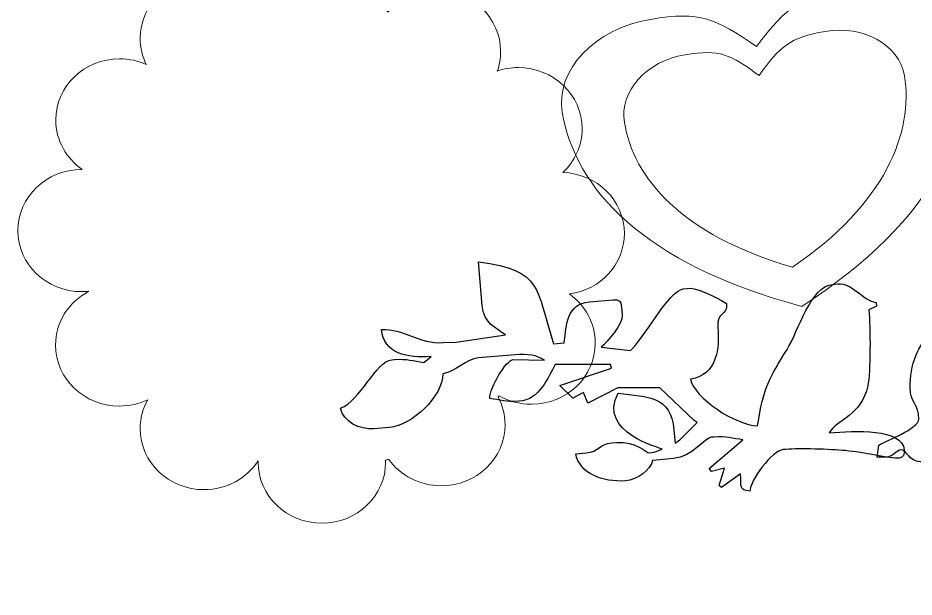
# Model space of a CAD drawing. Header units: millimetres. Extents: x -282 to 506, y 179 to 784.
# Drawn here: x -281.9 to 191.6, y 179.2 to 485.1 of the extents above; entities that cross this region are included whole.
import ezdxf

# ---------------------------------------------------------------- set-up
doc = ezdxf.new("R2010")
doc.units = ezdxf.units.MM
doc.header["$MEASUREMENT"] = 0
doc.layers.add('layer 1', color=7, linetype='Continuous')

msp = doc.modelspace()

# ---------------------------------------------------------------- linework, layer by layer
at = {"layer": 'layer 1', "color": 250, "lineweight": 20}
for points, knots in [([(-86.8322, 488.3965), (-86.6309, 488.3443), (-86.4293, 488.2931), (-86.2284, 488.2401), (-86.2284, 488.2401), (-80.0488, 495.2078), (-70.8332, 499.6303), (-60.5378, 499.6303), (-60.5378, 499.6303), (-41.9296, 499.6303), (-26.8447, 485.1873), (-26.8447, 467.3709), (-26.8447, 467.3709), (-26.8447, 463.7688), (-27.4619, 460.3049), (-28.5995, 457.07), (-28.5995, 457.07), (-25.1161, 458.2365), (-21.3726, 458.8728), (-17.4734, 458.8728), (-17.4734, 458.8728), (1.1348, 458.8728), (16.2198, 444.4298), (16.2198, 426.6135), (16.2198, 426.6135), (16.2198, 417.5404), (12.3061, 409.3438), (6.0088, 403.4824), (6.0088, 403.4824), (24.0698, 402.8864), (38.521, 388.6826), (38.521, 371.2449), (38.521, 371.2449), (38.521, 354.9276), (25.8672, 341.4423), (9.4427, 339.288), (9.4427, 339.288), (17.7564, 333.4134), (23.1498, 323.9685), (23.1498, 313.3165), (23.1498, 313.3165), (23.1498, 295.5001), (8.0649, 281.057), (-10.5433, 281.057), (-10.5433, 281.057), (-16.7841, 281.057), (-22.6273, 282.6835), (-27.6392, 285.5152), (-27.6392, 285.5152), (-27.8302, 285.3231), (-28.0266, 285.1359), (-28.219, 284.945), (-28.219, 284.945), (-25.86, 280.5384), (-24.5287, 275.544), (-24.5287, 270.252), (-24.5287, 270.252), (-24.5287, 252.4356), (-39.6136, 237.9925), (-58.2218, 237.9925), (-58.2218, 237.9925), (-69.7301, 237.9925), (-79.8888, 243.5179), (-85.9668, 251.9478), (-85.9668, 251.9478), (-86.514, 251.8021), (-87.0629, 251.6603), (-87.6129, 251.5214), (-87.6129, 251.5214), (-87.602, 251.1858), (-87.5964, 250.8488), (-87.5964, 250.5106), (-87.5964, 250.5106), (-87.5964, 232.6942), (-102.6813, 218.2511), (-121.2895, 218.2511), (-121.2895, 218.2511), (-139.8977, 218.2511), (-154.9826, 232.6942), (-154.9826, 250.5106), (-154.9826, 250.5106), (-154.9826, 250.7235), (-154.9785, 250.9355), (-154.9743, 251.1475), (-154.9743, 251.1475), (-160.9245, 242.0158), (-171.5097, 235.9384), (-183.5791, 235.9384), (-183.5791, 235.9384), (-202.1874, 235.9384), (-217.2723, 250.3814), (-217.2723, 268.1978), (-217.2723, 268.1978), (-217.2723, 273.7173), (-215.8234, 278.9122), (-213.2716, 283.455), (-213.2716, 283.455), (-217.7927, 281.2964), (-222.8906, 280.0802), (-228.286, 280.0802), (-228.286, 280.0802), (-246.8942, 280.0802), (-261.9791, 294.5233), (-261.9791, 312.3397), (-261.9791, 312.3397), (-261.9791, 324.4687), (-254.9871, 335.0328), (-244.6524, 340.5424), (-244.6524, 340.5424), (-244.6524, 340.5424), (-244.6916, 340.6963), (-244.6916, 340.6963), (-244.6916, 340.6963), (-245.8371, 340.5831), (-246.9991, 340.5234), (-248.1758, 340.5234), (-248.1758, 340.5234), (-266.7841, 340.5234), (-281.869, 354.9664), (-281.869, 372.7829), (-281.869, 372.7829), (-281.869, 390.5992), (-266.7841, 405.0422), (-248.1758, 405.0422), (-248.1758, 405.0422), (-248.069, 405.0422), (-247.9627, 405.0393), (-247.8561, 405.0383), (-247.8561, 405.0383), (-256.3463, 410.8956), (-261.8748, 420.4429), (-261.8748, 431.2275), (-261.8748, 431.2275), (-261.8748, 449.0438), (-246.7899, 463.4869), (-228.1816, 463.4869), (-228.1816, 463.4869), (-223.1363, 463.4869), (-218.351, 462.4232), (-214.0542, 460.5203), (-214.0542, 460.5203), (-216.1168, 464.6972), (-217.2723, 469.3651), (-217.2723, 474.292), (-217.2723, 474.292), (-217.2723, 492.1083), (-202.1874, 506.5514), (-183.5791, 506.5514), (-183.5791, 506.5514), (-170.9591, 506.5514), (-159.9617, 499.9071), (-154.1892, 490.074), (-154.1892, 490.074), (-153.5452, 507.3477), (-138.7191, 521.1625), (-120.5205, 521.1625), (-120.5205, 521.1625), (-101.9123, 521.1625), (-86.8274, 506.7195), (-86.8274, 488.9031), (-86.8274, 488.9031), (-86.8274, 488.7339), (-86.829, 488.565), (-86.8322, 488.3965)], [0, 0, 0, 0, 0.02380952, 0.02380952, 0.02380952, 0.02380952, 0.04761905, 0.04761905, 0.04761905, 0.04761905, 0.07142857, 0.07142857, 0.07142857, 0.07142857, 0.0952381, 0.0952381, 0.0952381, 0.0952381, 0.11904762, 0.11904762, 0.11904762, 0.11904762, 0.14285714, 0.14285714, 0.14285714, 0.14285714, 0.16666667, 0.16666667, 0.16666667, 0.16666667, 0.19047619, 0.19047619, 0.19047619, 0.19047619, 0.21428571, 0.21428571, 0.21428571, 0.21428571, 0.23809524, 0.23809524, 0.23809524, 0.23809524, 0.26190476, 0.26190476, 0.26190476, 0.26190476, 0.28571429, 0.28571429, 0.28571429, 0.28571429, 0.30952381, 0.30952381, 0.30952381, 0.30952381, 0.33333333, 0.33333333, 0.33333333, 0.33333333, 0.35714286, 0.35714286, 0.35714286, 0.35714286, 0.38095238, 0.38095238, 0.38095238, 0.38095238, 0.4047619, 0.4047619, 0.4047619, 0.4047619, 0.42857143, 0.42857143, 0.42857143, 0.42857143, 0.45238095, 0.45238095, 0.45238095, 0.45238095, 0.47619048, 0.47619048, 0.47619048, 0.47619048, 0.5, 0.5, 0.5, 0.5, 0.52380952, 0.52380952, 0.52380952, 0.52380952, 0.54761905, 0.54761905, 0.54761905, 0.54761905, 0.57142857, 0.57142857, 0.57142857, 0.57142857, 0.5952381, 0.5952381, 0.5952381, 0.5952381, 0.61904762, 0.61904762, 0.61904762, 0.61904762, 0.64285714, 0.64285714, 0.64285714, 0.64285714, 0.66666667, 0.66666667, 0.66666667, 0.66666667, 0.69047619, 0.69047619, 0.69047619, 0.69047619, 0.71428571, 0.71428571, 0.71428571, 0.71428571, 0.73809524, 0.73809524, 0.73809524, 0.73809524, 0.76190476, 0.76190476, 0.76190476, 0.76190476, 0.78571429, 0.78571429, 0.78571429, 0.78571429, 0.80952381, 0.80952381, 0.80952381, 0.80952381, 0.83333333, 0.83333333, 0.83333333, 0.83333333, 0.85714286, 0.85714286, 0.85714286, 0.85714286, 0.88095238, 0.88095238, 0.88095238, 0.88095238, 0.9047619, 0.9047619, 0.9047619, 0.9047619, 0.92857143, 0.92857143, 0.92857143, 0.92857143, 0.95238095, 0.95238095, 0.95238095, 0.95238095, 1, 1, 1, 1]), ([(108.2919, 469.9877), (124.3647, 490.8709), (132.1455, 497.6715), (158.7742, 502.1082), (158.7742, 502.1082), (188.1722, 507.0063), (215.026, 493.0075), (218.7159, 470.8611), (218.7159, 470.8611), (225.4004, 430.7406), (203.5118, 378.6435), (132.2551, 332.7532), (132.2551, 332.7532), (48.154, 355.1644), (12.3717, 395.2475), (5.6871, 435.368), (5.6871, 435.368), (1.9973, 457.5144), (22.8617, 479.4636), (52.2598, 484.3616), (52.2598, 484.3616), (78.8883, 488.7983), (86.5854, 484.8609), (108.2919, 469.9877)], [0, 0, 0, 0, 0.14285714, 0.14285714, 0.14285714, 0.14285714, 0.28571429, 0.28571429, 0.28571429, 0.28571429, 0.42857143, 0.42857143, 0.42857143, 0.42857143, 0.57142857, 0.57142857, 0.57142857, 0.57142857, 0.71428571, 0.71428571, 0.71428571, 0.71428571, 1, 1, 1, 1]), ([(109.6472, 454.6981), (120.6839, 469.9648), (126.0496, 474.9186), (144.5447, 478.0001), (144.5447, 478.0001), (164.9633, 481.4021), (183.7436, 470.906), (186.4651, 454.5711), (186.4651, 454.5711), (191.3955, 424.979), (176.5306, 386.7664), (127.2761, 353.4688), (127.2761, 353.4688), (68.6091, 370.5595), (43.4351, 400.3271), (38.5047, 429.9192), (38.5047, 429.9192), (35.7832, 446.254), (50.1458, 462.2722), (70.5645, 465.6741), (70.5645, 465.6741), (89.0594, 468.7556), (94.4419, 465.8025), (109.6472, 454.6981)], [0, 0, 0, 0, 0.14285714, 0.14285714, 0.14285714, 0.14285714, 0.28571429, 0.28571429, 0.28571429, 0.28571429, 0.42857143, 0.42857143, 0.42857143, 0.42857143, 0.57142857, 0.57142857, 0.57142857, 0.57142857, 0.71428571, 0.71428571, 0.71428571, 0.71428571, 1, 1, 1, 1])]:
    msp.add_open_spline(points, degree=3, knots=knots, dxfattribs=at)
at = {"layer": 'layer 1', "color": 250}
for points in [[(34.9977, 289.6962), (34.9977, 289.6962), (57.1689, 289.7243), (57.1689, 289.7243), (57.1689, 289.7243), (57.1689, 289.7243), (75.3245, 272.4414), (75.3245, 272.4414), (75.3245, 272.4414), (75.3245, 272.4414), (77.0284, 271.4383), (77.0284, 271.4383), (77.0284, 271.4383), (77.0284, 271.4383), (67.834, 262.2141), (67.834, 262.2141), (67.834, 262.2141), (67.834, 262.2141), (65.2729, 260.4239), (65.2729, 260.4239), (65.2729, 260.4239), (65.2729, 260.4239), (64.6237, 267.4393), (64.6237, 267.4393), (64.6237, 267.4393), (63.1078, 285.7779), (50.9641, 284.6912), (35.2231, 286.97), (35.2231, 286.97), (24.0877, 266.0134), (58.0279, 257.8781), (58.5131, 257.3261), (58.5131, 257.3261), (55.4772, 256.3581), (55.4532, 255.7005), (51.7263, 255.3924), (51.7263, 255.3924), (50.238, 255.2694), (44.4912, 261.6572), (34.6046, 260.84), (34.6046, 260.84), (34.6046, 260.84), (31.8446, 260.6119), (31.8446, 260.6119), (31.8446, 260.6119), (25.2143, 260.0639), (25.0142, 255.9298), (18.3838, 255.3817), (18.3838, 255.3817), (18.3838, 255.3817), (12.8644, 254.9255), (12.8644, 254.9255), (12.8644, 254.9255), (14.595, 244.6274), (27.0997, 239.6315), (39.0543, 240.6197), (39.0543, 240.6197), (45.2728, 241.1337), (52.4955, 246.2486), (53.4443, 251.4169), (53.4443, 251.4169), (53.4443, 251.4169), (64.4832, 252.3293), (64.4832, 252.3293), (64.4832, 252.3293), (73.9122, 253.1087), (81.4759, 263.3417), (84.3927, 263.5828), (84.3927, 263.5828), (84.3927, 263.5828), (85.7723, 263.6968), (85.7723, 263.6968), (85.7723, 263.6968), (92.3193, 264.238), (95.8653, 262.9939), (101.1764, 262.2252), (101.1764, 262.2252), (101.1764, 262.2252), (83.3573, 247.1316), (83.3573, 247.1316), (83.3573, 247.1316), (83.3573, 247.1316), (84.562, 245.445), (84.562, 245.445), (84.562, 245.445), (84.562, 245.445), (91.3649, 247.3212), (91.3649, 247.3212), (91.3649, 247.3212), (91.3649, 247.3212), (88.6008, 238.0965), (88.6008, 238.0965), (88.6008, 238.0965), (88.6008, 238.0965), (89.8775, 237.1247), (89.8775, 237.1247), (89.8775, 237.1247), (89.8775, 237.1247), (99.818, 244.3603), (99.818, 244.3603), (99.818, 244.3603), (100.5084, 236.6892), (98.7742, 236.1443), (104.8101, 235.0741), (104.8101, 235.0741), (104.9722, 240.9072), (116.5748, 256.6351), (122.4377, 257.1197), (122.4377, 257.1197), (122.4377, 257.1197), (123.8177, 257.2338), (123.8177, 257.2338), (123.8177, 257.2338), (131.328, 257.8546), (147.0647, 257.2625), (155.2755, 256.5425), (155.2755, 256.5425), (164.8691, 255.701), (178.6788, 252.1607), (183.9412, 252.5957), (183.9412, 252.5957), (185.8747, 252.7555), (186.5472, 254.6822), (186.3627, 256.9134), (186.3627, 256.9134), (185.4187, 268.3349), (160.2883, 267.1113), (146.712, 265.9891), (146.712, 265.9891), (151.1394, 273.1198), (163.7422, 274.9848), (167.123, 290.7809), (167.123, 290.7809), (168.6275, 297.8113), (168.4973, 321.7799), (167.7463, 330.8653), (167.7463, 330.8653), (167.7463, 330.8653), (171.6535, 332.817), (171.6535, 332.817), (171.6535, 332.817), (171.6535, 332.817), (171.5443, 334.7389), (171.5443, 334.7389), (171.5443, 334.7389), (164.0987, 336.0587), (158.9432, 345.2361), (151.3284, 344.6066), (151.3284, 344.6066), (151.3284, 344.6066), (148.5684, 344.3785), (148.5684, 344.3785), (148.5684, 344.3785), (136.9248, 343.4161), (130.5809, 319.9259), (124.4594, 309.9922), (124.4594, 309.9922), (115.0384, 294.7042), (111.9406, 290.017), (108.892, 269.7258), (108.892, 269.7258), (97.3756, 269.7205), (75.1367, 284.6424), (73.5216, 294.2532), (73.5216, 294.2532), (87.6769, 296.6029), (88.8135, 310.9443), (87.939, 321.5237), (87.939, 321.5237), (87.1939, 330.5372), (93.0271, 327.1979), (92.4443, 334.2492), (92.4443, 334.2492), (91.3731, 335.3158), (79.3874, 341.6988), (73.7172, 342.309), (73.7172, 342.309), (73.7172, 342.309), (69.5777, 341.9668), (69.5777, 341.9668), (69.5777, 341.9668), (62.2598, 341.3619), (48.2213, 314.6005), (41.6995, 309.4661), (41.6995, 309.4661), (41.6995, 309.4661), (26.3192, 311.1265), (26.3192, 311.1265), (26.3192, 311.1265), (29.3202, 314.0031), (37.7955, 323.0796), (37.3621, 328.3235), (37.3621, 328.3235), (37.3621, 328.3235), (37.024, 332.4131), (37.024, 332.4131), (37.024, 332.4131), (36.7644, 335.5545), (35.7261, 336.4238), (32.5465, 336.161), (32.5465, 336.161), (32.5465, 336.161), (20.1276, 335.1345), (20.1276, 335.1345), (20.1276, 335.1345), (7.9935, 334.1315), (8.1411, 323.4271), (6.6391, 313.431), (6.6391, 313.431), (6.6391, 313.431), (1.1196, 312.9747), (1.1196, 312.9747), (1.1196, 312.9747), (-8.5987, 342.8961), (-3.9981, 351.3528), (-38.5883, 356.3595), (-38.5883, 356.3595), (-38.5883, 356.3595), (-36.6726, 333.1844), (-36.6726, 333.1844), (-36.6726, 333.1844), (-35.8969, 323.7995), (-29.0932, 321.2248), (-24.2815, 317.738), (-24.2815, 317.738), (-24.2815, 317.738), (-50.3353, 313.8873), (-50.3353, 313.8873), (-50.3353, 313.8873), (-50.3353, 313.8873), (-57.2856, 313.6373), (-57.2856, 313.6373), (-57.2856, 313.6373), (-69.6908, 312.6119), (-78.4241, 321.246), (-89.8115, 320.5569), (-89.8115, 320.5569), (-88.764, 307.8842), (-75.8719, 305.2381), (-63.6216, 306.2507), (-63.6216, 306.2507), (-63.6216, 306.2507), (-67.4689, 303.0839), (-67.4689, 303.0839), (-67.4689, 303.0839), (-72.8469, 303.9509), (-76.3929, 305.1951), (-82.9398, 304.6539), (-82.9398, 304.6539), (-82.9398, 304.6539), (-84.3198, 304.5398), (-84.3198, 304.5398), (-84.3198, 304.5398), (-92.6547, 303.8509), (-101.2149, 282.5703), (-111.3814, 278.9695), (-111.3814, 278.9695), (-110.1786, 271.8119), (-101.1714, 267.4603), (-93.8089, 268.0689), (-93.8089, 268.0689), (-93.8089, 268.0689), (-85.5295, 268.7533), (-85.5295, 268.7533), (-85.5295, 268.7533), (-73.9243, 269.7125), (-57.3318, 285.2568), (-57.3133, 297.1644), (-57.3133, 297.1644), (-50.4954, 298.296), (-45.2138, 305.0273), (-38.5585, 305.5775), (-38.5585, 305.5775), (-38.5585, 305.5775), (-19.2402, 307.1743), (-19.2402, 307.1743), (-19.2402, 307.1743), (-12.6713, 307.7172), (-7.4659, 307.0507), (-3.7238, 304.3393), (-3.7238, 304.3393), (-3.7238, 304.3393), (-20.3857, 304.6004), (-20.3857, 304.6004), (-20.3857, 304.6004), (-23.7834, 304.441), (-32.6068, 290.0987), (-32.616, 284.1074), (-32.616, 284.1074), (-27.3049, 283.3387), (-23.7589, 282.0946), (-17.2119, 282.6358), (-17.2119, 282.6358), (-6.1836, 283.5474), (-2.0055, 294.9237), (2.0211, 302.0688), (2.0211, 302.0688), (2.0211, 302.0688), (31.2285, 301.9654), (31.2285, 301.9654), (31.2285, 301.9654), (31.2285, 301.9654), (31.7808, 300.1088), (31.7808, 300.1088), (31.7808, 300.1088), (31.7808, 300.1088), (4.4215, 290.9285), (4.4215, 290.9285), (4.4215, 290.9285), (4.4215, 290.9285), (11.243, 284.2704), (11.243, 284.2704), (11.243, 284.2704), (11.243, 284.2704), (16.9485, 287.1923), (16.9485, 287.1923), (16.9485, 287.1923), (16.9485, 287.1923), (19.1674, 281.5786), (19.1674, 281.5786), (19.1674, 281.5786), (19.1674, 281.5786), (34.9977, 289.6962), (34.9977, 289.6962)], [(173.0208, 259.4044), (173.0208, 259.4044), (172.1064, 253.1383), (172.1064, 253.1383), (172.1064, 253.1383), (172.1064, 253.1383), (176.6781, 253.1383), (176.6781, 253.1383), (176.6781, 253.1383), (180.9499, 253.1383), (181.8995, 256.8978), (184.907, 256.8978), (184.907, 256.8978), (187.8643, 256.8978), (188.9388, 250.6317), (194.9648, 250.6317), (194.9648, 250.6317), (198.8976, 250.6317), (199.9208, 252.0931), (203.1937, 253.1383), (203.1937, 253.1383), (203.1937, 253.1383), (197.5732, 264.0766), (197.5732, 264.0766), (197.5732, 264.0766), (197.5732, 264.0766), (196.7933, 263.1639), (196.7933, 263.1639), (196.7933, 263.1639), (198.154, 265.7093), (199.9981, 266.9235), (203.1937, 266.9235), (203.1937, 266.9235), (205.4807, 266.9235), (208.5238, 262.4787), (210.5083, 260.6573), (210.5083, 260.6573), (210.5083, 247.8931), (214.3654, 233.0865), (222.3946, 233.0865), (222.3946, 233.0865), (222.3946, 233.0865), (232.4521, 233.0865), (232.4521, 233.0865), (232.4521, 233.0865), (232.4521, 253.5297), (227.3999, 264.4172), (212.3368, 264.4172), (212.3368, 264.4172), (212.3368, 264.4172), (209.2249, 271.6461), (209.2249, 271.6461), (209.2249, 271.6461), (214.0863, 272.449), (212.9438, 274.4429), (216.9085, 274.4429), (216.9085, 274.4429), (216.9085, 274.4429), (224.2234, 274.4429), (224.2234, 274.4429), (224.2234, 274.4429), (230.2545, 274.4429), (234.4242, 271.7523), (238.8398, 269.4127), (238.8398, 269.4127), (246.2653, 265.4791), (245.1252, 269.2084), (248.91, 259.4044), (248.91, 259.4044), (246.4348, 254.3376), (242.5098, 251.7173), (242.5098, 243.1122), (242.5098, 243.1122), (242.5098, 234.6506), (245.0871, 220.5546), (250.7388, 220.5546), (250.7388, 220.5546), (250.7388, 220.5546), (253.4817, 220.5546), (253.4817, 220.5546), (253.4817, 220.5546), (253.4817, 220.5546), (253.4817, 224.3141), (253.4817, 224.3141), (253.4817, 224.3141), (253.4817, 230.9682), (257.139, 232.6989), (257.139, 239.3527), (257.139, 239.3527), (257.139, 239.3527), (257.139, 245.6188), (257.139, 245.6188), (257.139, 245.6188), (257.139, 250.7318), (252.707, 250.8221), (252.5676, 259.4044), (252.5676, 259.4044), (255.9403, 258.3273), (264.9914, 247.6281), (266.2769, 244.358), (266.2769, 244.358), (269.273, 236.7366), (273.6223, 233.4901), (278.1686, 228.0737), (278.1686, 228.0737), (268.1171, 226.4385), (258.9678, 218.6764), (258.9678, 201.7561), (258.9678, 201.7561), (258.9678, 201.7561), (258.9678, 197.9966), (258.9678, 197.9966), (258.9678, 197.9966), (275.5716, 197.9966), (286.0267, 198.9866), (286.3976, 221.8075), (286.3976, 221.8075), (286.3976, 221.8075), (289.4735, 216.2831), (289.4735, 216.2831), (289.4735, 216.2831), (289.4735, 216.2831), (290.0549, 213.0351), (290.0549, 213.0351), (290.0549, 213.0351), (290.0549, 209.2322), (288.2263, 204.3998), (288.2263, 199.2495), (288.2263, 199.2495), (288.2263, 186.8448), (294.6055, 180.1392), (302.8555, 179.1981), (302.8555, 179.1981), (302.8555, 187.0913), (304.5565, 201.2797), (302.9112, 205.592), (302.9112, 205.592), (299.5289, 214.4561), (293.4838, 209.2585), (292.798, 220.5546), (292.798, 220.5546), (292.798, 220.5546), (317.9963, 206.5963), (317.9963, 206.5963), (317.9963, 206.5963), (317.9963, 206.5963), (318.3991, 208.0223), (318.3991, 208.0223), (318.3991, 208.0223), (318.234, 218.1865), (311.3869, 213.6039), (308.3416, 219.3013), (308.3416, 219.3013), (315.9, 219.3013), (320.8561, 225.6331), (323.8851, 231.8336), (323.8851, 231.8336), (322.3334, 234.7363), (317.4777, 239.3527), (313.8274, 239.3527), (313.8274, 239.3527), (313.8274, 239.3527), (311.9989, 239.3527), (311.9989, 239.3527), (311.9989, 239.3527), (304.2551, 239.3527), (300.9995, 226.8204), (297.3697, 226.8204), (297.3697, 226.8204), (286.2423, 226.8204), (278.3736, 240.602), (273.2553, 250.1634), (273.2553, 250.1634), (269.2111, 257.7177), (252.904, 267.4287), (249.8244, 273.1896), (249.8244, 273.1896), (249.8244, 273.1896), (276.3512, 273.8511), (276.3512, 273.8511), (276.3512, 273.8511), (277.3791, 269.1082), (282.6776, 264.4172), (288.2263, 264.4172), (288.2263, 264.4172), (288.2263, 264.4172), (288.2263, 266.9235), (288.2263, 266.9235), (288.2263, 266.9235), (293.9249, 266.7494), (296.3275, 261.9284), (294.6265, 271.9363), (294.6265, 271.9363), (294.6265, 271.9363), (301.027, 271.9363), (301.027, 271.9363), (301.027, 271.9363), (301.027, 271.9363), (301.027, 274.4429), (301.027, 274.4429), (301.027, 274.4429), (301.027, 274.4429), (276.2755, 284.1784), (276.2755, 284.1784), (276.2755, 284.1784), (276.2755, 284.1784), (276.3401, 286.9752), (276.3401, 286.9752), (276.3401, 286.9752), (276.3401, 286.9752), (301.7009, 295.7693), (301.7009, 295.7693), (301.7009, 295.7693), (301.7009, 295.7693), (301.9411, 294.4943), (301.9411, 294.4943), (301.9411, 294.4943), (303.2075, 287.0445), (304.7353, 291.2488), (305.5121, 285.5084), (305.5121, 285.5084), (306.0538, 281.5048), (304.6843, 276.1879), (304.6843, 271.9363), (304.6843, 271.9363), (305.9066, 258.4971), (312.6038, 248.1254), (323.8851, 248.1254), (323.8851, 248.1254), (323.8851, 248.1254), (329.3712, 248.1254), (329.3712, 248.1254), (329.3712, 248.1254), (329.3712, 248.1254), (329.3712, 265.6702), (329.3712, 265.6702), (329.3712, 265.6702), (329.3712, 278.1066), (327.1334, 278.4348), (325.7139, 285.7219), (325.7139, 285.7219), (336.557, 285.7219), (356.5807, 297.7619), (358.6295, 308.2799), (358.6295, 308.2799), (348.8867, 309.3911), (345.861, 317.0523), (333.9429, 317.0523), (333.9429, 317.0523), (333.9429, 317.0523), (332.1141, 317.0523), (332.1141, 317.0523), (332.1141, 317.0523), (324.4859, 317.0523), (318.7075, 306.4927), (313.8274, 302.0138), (313.8274, 302.0138), (304.4966, 302.0138), (298.063, 301.3264), (290.2492, 299.2411), (290.2492, 299.2411), (282.9144, 297.2834), (276.4344, 292.5167), (270.854, 290.7348), (270.854, 290.7348), (264.973, 296.1327), (251.7877, 309.9453), (246.8397, 316.7212), (246.8397, 316.7212), (241.6838, 323.7821), (229.9901, 340.8636), (221.4802, 340.8636), (221.4802, 340.8636), (221.4802, 340.8636), (220.5658, 340.8636), (220.5658, 340.8636), (220.5658, 340.8636), (214.6632, 340.8636), (215.065, 334.5975), (211.4227, 334.5975), (211.4227, 334.5975), (211.4227, 334.5975), (207.7654, 334.5975), (207.7654, 334.5975), (207.7654, 334.5975), (207.8833, 327.3334), (214.6638, 322.8339), (217.2799, 310.0419), (217.2799, 310.0419), (219.2212, 300.5491), (224.9859, 286.966), (225.1375, 284.4686), (225.1375, 284.4686), (225.1375, 284.4686), (220.5658, 284.4686), (220.5658, 284.4686), (220.5658, 284.4686), (209.3184, 284.4686), (205.1866, 276.8312), (197.7077, 274.4429), (197.7077, 274.4429), (197.8339, 282.2032), (207.7654, 287.8566), (207.7654, 297.0009), (207.7654, 297.0009), (207.7654, 297.0009), (207.7654, 299.5072), (207.7654, 299.5072), (207.7654, 299.5072), (207.7654, 308.6806), (205.3273, 315.9223), (201.365, 319.5589), (201.365, 319.5589), (193.4239, 312.27), (189.4787, 302.3204), (189.4787, 289.4815), (189.4787, 289.4815), (189.4787, 282.1244), (194.0504, 281.0924), (194.0504, 273.1896), (194.0504, 273.1896), (194.0504, 268.196), (176.6998, 261.8236), (173.0208, 259.4044)]]:
    msp.add_open_spline(points, degree=3, knots=[0, 0, 0, 0, 0.01219512, 0.01219512, 0.01219512, 0.01219512, 0.02439024, 0.02439024, 0.02439024, 0.02439024, 0.03658537, 0.03658537, 0.03658537, 0.03658537, 0.04878049, 0.04878049, 0.04878049, 0.04878049, 0.06097561, 0.06097561, 0.06097561, 0.06097561, 0.07317073, 0.07317073, 0.07317073, 0.07317073, 0.08536585, 0.08536585, 0.08536585, 0.08536585, 0.09756098, 0.09756098, 0.09756098, 0.09756098, 0.1097561, 0.1097561, 0.1097561, 0.1097561, 0.12195122, 0.12195122, 0.12195122, 0.12195122, 0.13414634, 0.13414634, 0.13414634, 0.13414634, 0.14634146, 0.14634146, 0.14634146, 0.14634146, 0.15853659, 0.15853659, 0.15853659, 0.15853659, 0.17073171, 0.17073171, 0.17073171, 0.17073171, 0.18292683, 0.18292683, 0.18292683, 0.18292683, 0.19512195, 0.19512195, 0.19512195, 0.19512195, 0.20731707, 0.20731707, 0.20731707, 0.20731707, 0.2195122, 0.2195122, 0.2195122, 0.2195122, 0.23170732, 0.23170732, 0.23170732, 0.23170732, 0.24390244, 0.24390244, 0.24390244, 0.24390244, 0.25609756, 0.25609756, 0.25609756, 0.25609756, 0.26829268, 0.26829268, 0.26829268, 0.26829268, 0.2804878, 0.2804878, 0.2804878, 0.2804878, 0.29268293, 0.29268293, 0.29268293, 0.29268293, 0.30487805, 0.30487805, 0.30487805, 0.30487805, 0.31707317, 0.31707317, 0.31707317, 0.31707317, 0.32926829, 0.32926829, 0.32926829, 0.32926829, 0.34146341, 0.34146341, 0.34146341, 0.34146341, 0.35365854, 0.35365854, 0.35365854, 0.35365854, 0.36585366, 0.36585366, 0.36585366, 0.36585366, 0.37804878, 0.37804878, 0.37804878, 0.37804878, 0.3902439, 0.3902439, 0.3902439, 0.3902439, 0.40243902, 0.40243902, 0.40243902, 0.40243902, 0.41463415, 0.41463415, 0.41463415, 0.41463415, 0.42682927, 0.42682927, 0.42682927, 0.42682927, 0.43902439, 0.43902439, 0.43902439, 0.43902439, 0.45121951, 0.45121951, 0.45121951, 0.45121951, 0.46341463, 0.46341463, 0.46341463, 0.46341463, 0.47560976, 0.47560976, 0.47560976, 0.47560976, 0.48780488, 0.48780488, 0.48780488, 0.48780488, 0.5, 0.5, 0.5, 0.5, 0.51219512, 0.51219512, 0.51219512, 0.51219512, 0.52439024, 0.52439024, 0.52439024, 0.52439024, 0.53658537, 0.53658537, 0.53658537, 0.53658537, 0.54878049, 0.54878049, 0.54878049, 0.54878049, 0.56097561, 0.56097561, 0.56097561, 0.56097561, 0.57317073, 0.57317073, 0.57317073, 0.57317073, 0.58536585, 0.58536585, 0.58536585, 0.58536585, 0.59756098, 0.59756098, 0.59756098, 0.59756098, 0.6097561, 0.6097561, 0.6097561, 0.6097561, 0.62195122, 0.62195122, 0.62195122, 0.62195122, 0.63414634, 0.63414634, 0.63414634, 0.63414634, 0.64634146, 0.64634146, 0.64634146, 0.64634146, 0.65853659, 0.65853659, 0.65853659, 0.65853659, 0.67073171, 0.67073171, 0.67073171, 0.67073171, 0.68292683, 0.68292683, 0.68292683, 0.68292683, 0.69512195, 0.69512195, 0.69512195, 0.69512195, 0.70731707, 0.70731707, 0.70731707, 0.70731707, 0.7195122, 0.7195122, 0.7195122, 0.7195122, 0.73170732, 0.73170732, 0.73170732, 0.73170732, 0.74390244, 0.74390244, 0.74390244, 0.74390244, 0.75609756, 0.75609756, 0.75609756, 0.75609756, 0.76829268, 0.76829268, 0.76829268, 0.76829268, 0.7804878, 0.7804878, 0.7804878, 0.7804878, 0.79268293, 0.79268293, 0.79268293, 0.79268293, 0.80487805, 0.80487805, 0.80487805, 0.80487805, 0.81707317, 0.81707317, 0.81707317, 0.81707317, 0.82926829, 0.82926829, 0.82926829, 0.82926829, 0.84146341, 0.84146341, 0.84146341, 0.84146341, 0.85365854, 0.85365854, 0.85365854, 0.85365854, 0.86585366, 0.86585366, 0.86585366, 0.86585366, 0.87804878, 0.87804878, 0.87804878, 0.87804878, 0.8902439, 0.8902439, 0.8902439, 0.8902439, 0.90243902, 0.90243902, 0.90243902, 0.90243902, 0.91463415, 0.91463415, 0.91463415, 0.91463415, 0.92682927, 0.92682927, 0.92682927, 0.92682927, 0.93902439, 0.93902439, 0.93902439, 0.93902439, 0.95121951, 0.95121951, 0.95121951, 0.95121951, 0.96341463, 0.96341463, 0.96341463, 0.96341463, 0.97560976, 0.97560976, 0.97560976, 0.97560976, 1, 1, 1, 1], dxfattribs=at)

doc.saveas('drawing.dxf')
